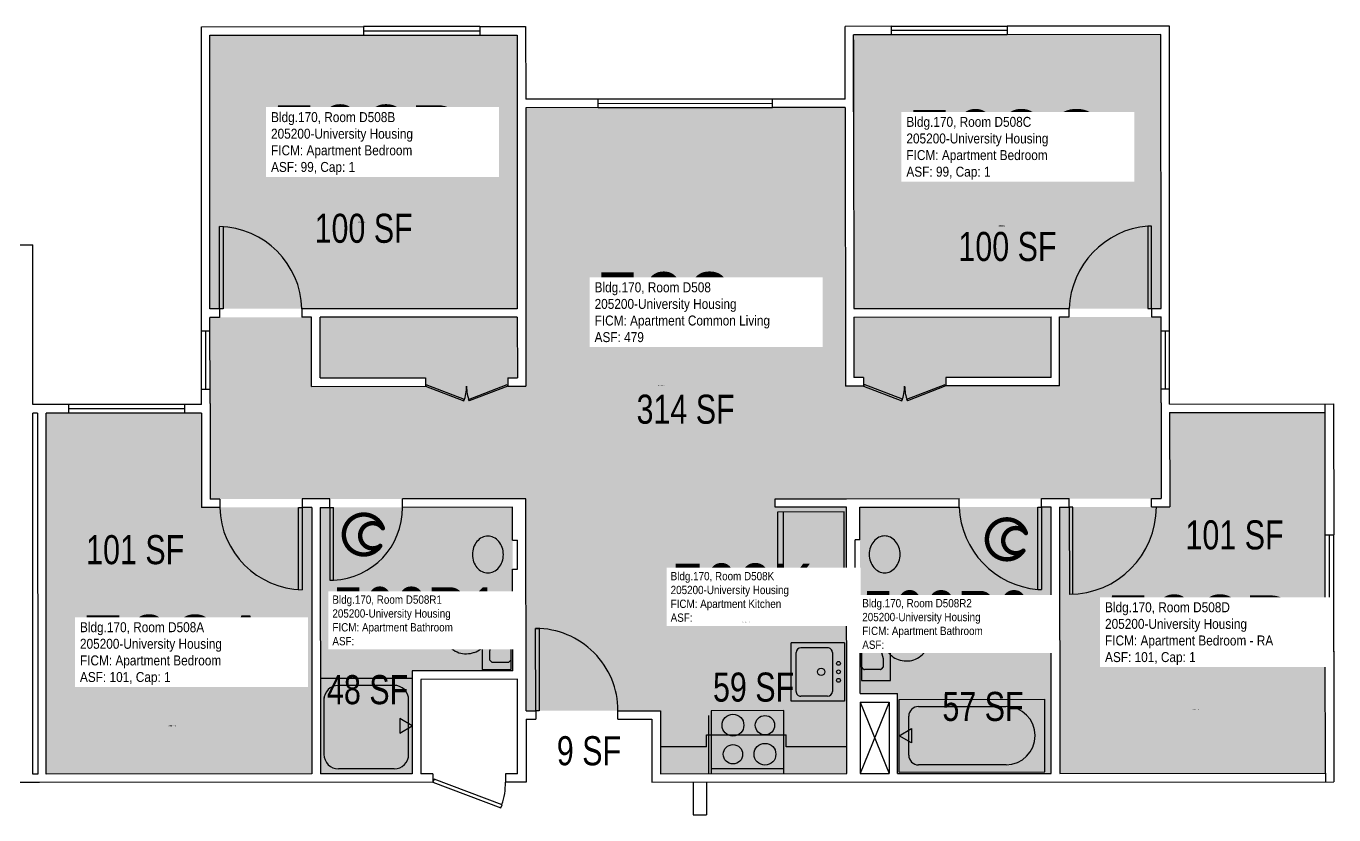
# Model space of a CAD drawing. Header units: inches. Extents: x -54 to 1917, y -52 to 2058.
# Drawn here: x 1376 to 1917, y 1733 to 2058 of the extents above; entities that cross this region are included whole.
import ezdxf
from ezdxf.enums import TextEntityAlignment as Align

# ---------------------------------------------------------------- set-up
doc = ezdxf.new("R2010")
doc.units = ezdxf.units.IN
doc.header["$LTSCALE"] = 10
doc.header["$MEASUREMENT"] = 0
doc.layers.get('0').update_dxf_attribs({"linetype": 'CONTINUOUS'})
for name, color, linetype in [('A-DOOR', 2, 'CONTINUOUS'), ('A-FLOR', 3, 'CONTINUOUS'), ('A-GLAZ', 1, 'CONTINUOUS'), ('A-IDEN-ICON', 4, 'CONTINUOUS'), ('A-IDEN-RNUM', 7, 'CONTINUOUS'), ('A-IDEN-SNUM', 4, 'CONTINUOUS'), ('A-IDEN-VNUM', 4, 'CONTINUOUS'), ('A-WALL', 5, 'CONTINUOUS'), ('AREA-TEXT', 3, 'CONTINUOUS'), ('P-SANR-FIXT', 2, 'CONTINUOUS'), ('Rooms-Category-Color', 7, 'CONTINUOUS'), ('Rooms-College-Color', 7, 'CONTINUOUS'), ('Rooms-Department-Color', 7, 'CONTINUOUS'), ('Rooms-Division-Color', 7, 'CONTINUOUS'), ('Rooms-Information', 7, 'CONTINUOUS')]:
    doc.layers.add(name, color=color, linetype=linetype)
doc.styles.add('CP_AREA', font='arial.ttf', dxfattribs={"height": 15})
doc.styles.add('CP_ROOMSNUMBER', font='arial.ttf', dxfattribs={"height": 1})
doc.styles.add('CP_ROOMVNUMBER', font='arial.ttf', dxfattribs={"width": 0.85, "height": 0.075})

# ---------------------------------------------------------------- blocks, each defined once
blk = doc.blocks.new('CPBATH')
at = {"color": 0, "linetype": 'ByBlock', "const_width": 0.0127}
for points in [[(0.0571, 0.0168, 0.861492), (-0.0551, 0, 1)], [(0.0571, 0.0168, 0.729002), (-0.0084, -0.0042, 1)], [(-0.0551, 0, 0.726902), (0.0487, -0.0337, 1)], [(-0.0084, -0.0042, 0.609468), (0.0487, -0.0337, 1)]]:
    blk.add_lwpolyline(points, format="xyb", dxfattribs=at)
at = {"color": 0, "linetype": 'ByBlock', "const_width": 0.00637}
for points in [[(0.0544, 0.0152, 1), (0.0599, 0.0184, 1)], [(0.0459, -0.0353, 1), (0.0515, -0.0321, 1)]]:
    blk.add_lwpolyline(points, format="xyb", close=True, dxfattribs=at)

msp = doc.modelspace()

# ---------------------------------------------------------------- hatches: boundary and pattern name
at = {"layer": 'Rooms-Category-Color', "true_color": 0x728ef3}
for points in [[(1579.36, 2054.47), (1452.36, 2054.47), (1452.36, 1941.47), (1579.36, 1941.47)], [(1718.36, 2054.54), (1718.36, 1941.54), (1845.36, 1941.55), (1845.36, 2054.55)], [(1452.36, 1937.9), (1452.4, 1862.92), (1582.9, 1862.97), (1582.95, 1775.47), (1638.45, 1775.5), (1638.47, 1859.42), (1685.98, 1859.42), (1685.98, 1862.92), (1845.4, 1863.11), (1845.43, 1938.11), (1803.36, 1938.09), (1803.38, 1909.59), (1756.38, 1909.56), (1756.38, 1913.06), (1799.88, 1913.09), (1799.86, 1938.09), (1718.36, 1938.04), (1718.38, 1913.04), (1722.38, 1913.05), (1722.38, 1909.55), (1714.88, 1909.54), (1714.82, 2024.5), (1582.82, 2024.49), (1582.88, 1909.47), (1575.38, 1909.47), (1575.38, 1912.97), (1579.38, 1912.97), (1579.36, 1937.97), (1497.86, 1937.92), (1497.88, 1912.92), (1541.38, 1912.95), (1541.38, 1909.45), (1494.38, 1909.42), (1494.38, 1937.92)], [(1448.9, 1898.42), (1384.65, 1898.42), (1384.66, 1749.42), (1494.41, 1749.43), (1494.4, 1859.43), (1448.9, 1859.42)], [(1913.05, 1898.62), (1848.8, 1898.62), (1848.8, 1859.62), (1803.3, 1859.61), (1803.3, 1749.61), (1913.05, 1749.62)], [(1497.97, 1859.42), (1577.47, 1859.42), (1577.5, 1791.97), (1535.94, 1791.94), (1535.97, 1749.44), (1497.97, 1749.42)], [(1715.41, 1859.54), (1638.47, 1859.42), (1638.47, 1749.5), (1715.47, 1749.54)], [(1799.91, 1859.59), (1720.91, 1859.55), (1721.01, 1782.55), (1736.45, 1782.55), (1736.47, 1749.55), (1799.97, 1749.55), (1799.91, 1859.59)]]:
    msp.add_hatch(color=171, dxfattribs=at).paths.add_polyline_path(points)
at = {"layer": 'Rooms-College-Color', "true_color": 0xadadad}
for points in [[(1579.36, 2054.47), (1452.36, 2054.47), (1452.36, 1941.47), (1579.36, 1941.47)], [(1718.36, 2054.54), (1718.36, 1941.54), (1845.36, 1941.55), (1845.36, 2054.55)], [(1452.36, 1937.9), (1452.4, 1862.92), (1582.9, 1862.97), (1582.95, 1775.47), (1638.45, 1775.5), (1638.47, 1859.42), (1685.98, 1859.42), (1685.98, 1862.92), (1845.4, 1863.11), (1845.43, 1938.11), (1803.36, 1938.09), (1803.38, 1909.59), (1756.38, 1909.56), (1756.38, 1913.06), (1799.88, 1913.09), (1799.86, 1938.09), (1718.36, 1938.04), (1718.38, 1913.04), (1722.38, 1913.05), (1722.38, 1909.55), (1714.88, 1909.54), (1714.82, 2024.5), (1582.82, 2024.49), (1582.88, 1909.47), (1575.38, 1909.47), (1575.38, 1912.97), (1579.38, 1912.97), (1579.36, 1937.97), (1497.86, 1937.92), (1497.88, 1912.92), (1541.38, 1912.95), (1541.38, 1909.45), (1494.38, 1909.42), (1494.38, 1937.92)], [(1448.9, 1898.42), (1384.65, 1898.42), (1384.66, 1749.42), (1494.41, 1749.43), (1494.4, 1859.43), (1448.9, 1859.42)], [(1913.05, 1898.62), (1848.8, 1898.62), (1848.8, 1859.62), (1803.3, 1859.61), (1803.3, 1749.61), (1913.05, 1749.62)], [(1497.97, 1859.42), (1577.47, 1859.42), (1577.5, 1791.97), (1535.94, 1791.94), (1535.97, 1749.44), (1497.97, 1749.42)], [(1715.41, 1859.54), (1638.47, 1859.42), (1638.47, 1749.5), (1715.47, 1749.54)], [(1799.91, 1859.59), (1720.91, 1859.55), (1721.01, 1782.55), (1736.45, 1782.55), (1736.47, 1749.55), (1799.97, 1749.55), (1799.91, 1859.59)]]:
    msp.add_hatch(color=253, dxfattribs=at).paths.add_polyline_path(points)
at = {"layer": 'Rooms-Department-Color', "true_color": 0x604aed}
for points in [[(1579.36, 2054.47), (1452.36, 2054.47), (1452.36, 1941.47), (1579.36, 1941.47)], [(1718.36, 2054.54), (1718.36, 1941.54), (1845.36, 1941.55), (1845.36, 2054.55)], [(1452.36, 1937.9), (1452.4, 1862.92), (1582.9, 1862.97), (1582.95, 1775.47), (1638.45, 1775.5), (1638.47, 1859.42), (1685.98, 1859.42), (1685.98, 1862.92), (1845.4, 1863.11), (1845.43, 1938.11), (1803.36, 1938.09), (1803.38, 1909.59), (1756.38, 1909.56), (1756.38, 1913.06), (1799.88, 1913.09), (1799.86, 1938.09), (1718.36, 1938.04), (1718.38, 1913.04), (1722.38, 1913.05), (1722.38, 1909.55), (1714.88, 1909.54), (1714.82, 2024.5), (1582.82, 2024.49), (1582.88, 1909.47), (1575.38, 1909.47), (1575.38, 1912.97), (1579.38, 1912.97), (1579.36, 1937.97), (1497.86, 1937.92), (1497.88, 1912.92), (1541.38, 1912.95), (1541.38, 1909.45), (1494.38, 1909.42), (1494.38, 1937.92)], [(1448.9, 1898.42), (1384.65, 1898.42), (1384.66, 1749.42), (1494.41, 1749.43), (1494.4, 1859.43), (1448.9, 1859.42)], [(1913.05, 1898.62), (1848.8, 1898.62), (1848.8, 1859.62), (1803.3, 1859.61), (1803.3, 1749.61), (1913.05, 1749.62)], [(1497.97, 1859.42), (1577.47, 1859.42), (1577.5, 1791.97), (1535.94, 1791.94), (1535.97, 1749.44), (1497.97, 1749.42)], [(1715.41, 1859.54), (1638.47, 1859.42), (1638.47, 1749.5), (1715.47, 1749.54)], [(1799.91, 1859.59), (1720.91, 1859.55), (1721.01, 1782.55), (1736.45, 1782.55), (1736.47, 1749.55), (1799.97, 1749.55), (1799.91, 1859.59)]]:
    msp.add_hatch(color=173, dxfattribs=at).paths.add_polyline_path(points)
at = {"layer": 'Rooms-Division-Color', "true_color": 0x604aed}
for points in [[(1579.36, 2054.47), (1452.36, 2054.47), (1452.36, 1941.47), (1579.36, 1941.47)], [(1718.36, 2054.54), (1718.36, 1941.54), (1845.36, 1941.55), (1845.36, 2054.55)], [(1452.36, 1937.9), (1452.4, 1862.92), (1582.9, 1862.97), (1582.95, 1775.47), (1638.45, 1775.5), (1638.47, 1859.42), (1685.98, 1859.42), (1685.98, 1862.92), (1845.4, 1863.11), (1845.43, 1938.11), (1803.36, 1938.09), (1803.38, 1909.59), (1756.38, 1909.56), (1756.38, 1913.06), (1799.88, 1913.09), (1799.86, 1938.09), (1718.36, 1938.04), (1718.38, 1913.04), (1722.38, 1913.05), (1722.38, 1909.55), (1714.88, 1909.54), (1714.82, 2024.5), (1582.82, 2024.49), (1582.88, 1909.47), (1575.38, 1909.47), (1575.38, 1912.97), (1579.38, 1912.97), (1579.36, 1937.97), (1497.86, 1937.92), (1497.88, 1912.92), (1541.38, 1912.95), (1541.38, 1909.45), (1494.38, 1909.42), (1494.38, 1937.92)], [(1448.9, 1898.42), (1384.65, 1898.42), (1384.66, 1749.42), (1494.41, 1749.43), (1494.4, 1859.43), (1448.9, 1859.42)], [(1913.05, 1898.62), (1848.8, 1898.62), (1848.8, 1859.62), (1803.3, 1859.61), (1803.3, 1749.61), (1913.05, 1749.62)], [(1497.97, 1859.42), (1577.47, 1859.42), (1577.5, 1791.97), (1535.94, 1791.94), (1535.97, 1749.44), (1497.97, 1749.42)], [(1715.41, 1859.54), (1638.47, 1859.42), (1638.47, 1749.5), (1715.47, 1749.54)], [(1799.91, 1859.59), (1720.91, 1859.55), (1721.01, 1782.55), (1736.45, 1782.55), (1736.47, 1749.55), (1799.97, 1749.55), (1799.91, 1859.59)]]:
    msp.add_hatch(color=173, dxfattribs=at).paths.add_polyline_path(points)

# ---------------------------------------------------------------- linework, layer by layer
at = {"layer": 'A-DOOR'}
for p, q in [((1456.36, 1941.4), (1456.34, 1975.4)), ((1457.84, 1975.4), (1457.86, 1941.4)), ((1839.84, 1975.61), (1839.86, 1941.61)), ((1841.34, 1975.61), (1839.84, 1975.61)), ((1841.36, 1941.61), (1841.34, 1975.61)), ((1457.86, 1941.4), (1456.36, 1941.4)), ((1839.86, 1941.61), (1841.36, 1941.61)), ((1541.63, 1910.11), (1541.38, 1909.45)), ((1541.38, 1909.45), (1557.26, 1903.37)), ((1557.51, 1904.03), (1541.63, 1910.11)), ((1559.25, 1904.03), (1575.12, 1910.13)), ((1575.38, 1909.47), (1559.51, 1903.37)), ((1575.12, 1910.13), (1575.38, 1909.47)), ((1722.63, 1910.21), (1722.38, 1909.55)), ((1722.38, 1909.55), (1738.26, 1903.47)), ((1738.51, 1904.13), (1722.63, 1910.21)), ((1740.25, 1904.13), (1756.12, 1910.23)), ((1756.38, 1909.56), (1740.51, 1903.47)), ((1756.12, 1910.23), (1756.38, 1909.56)), ((1557.26, 1903.37), (1557.51, 1904.03)), ((1559.51, 1903.37), (1559.25, 1904.03)), ((1738.26, 1903.47), (1738.51, 1904.13)), ((1740.51, 1903.47), (1740.25, 1904.13)), ((1488.91, 1859.42), (1490.41, 1859.42)), ((1488.92, 1825.42), (1488.91, 1859.42)), ((1490.41, 1859.42), (1490.42, 1825.42)), ((1501.91, 1859.43), (1503.41, 1859.43)), ((1501.91, 1859.43), (1501.92, 1829.43)), ((1503.42, 1829.43), (1503.41, 1859.43)), ((1794.41, 1859.59), (1795.91, 1859.59)), ((1794.42, 1825.59), (1794.41, 1859.59)), ((1795.91, 1859.59), (1795.92, 1825.59)), ((1807.41, 1859.59), (1807.43, 1823.59)), ((1808.91, 1859.59), (1807.41, 1859.59)), ((1808.93, 1823.59), (1808.91, 1859.59)), ((1501.92, 1829.43), (1503.42, 1829.43)), ((1794.42, 1825.59), (1795.92, 1825.59)), ((1586.93, 1809.47), (1588.43, 1809.47)), ((1586.95, 1775.47), (1586.93, 1809.47)), ((1588.43, 1809.47), (1588.45, 1775.47)), ((1588.45, 1775.47), (1586.95, 1775.47)), ((1544.97, 1747.27), (1544.47, 1745.95)), ((1544.47, 1745.95), (1572.54, 1735.38)), ((1573.04, 1736.7), (1544.97, 1747.27)), ((1572.54, 1735.38), (1573.04, 1736.7))]:
    msp.add_line(p, q, dxfattribs=at)
for centre, radius, start, end in [((1455.4, 1940.44), 34.97, 1.6071, 88.4556), ((1843, 1940.08), 35.67, 95.0802, 177.5669), ((1541.38, 1909.45), 17, 339.0539, 0.0314), ((1575.38, 1909.47), 17, 180.0314, 201.0088), ((1722.38, 1909.55), 17, 339.0539, 0.0314), ((1756.38, 1909.56), 17, 180.0314, 201.0088), ((1491.37, 1860.38), 34.97, 181.6071, 268.4556), ((1502.13, 1859.17), 29.77, 272.4793, 0.521), ((1797.51, 1861.09), 35.64, 182.4453, 265.0331), ((1807.41, 1859.59), 36, 270.0314, 0.0314), ((1586.95, 1775.47), 34, 0.0314, 90.0314), ((1547.27, 1745.58), 27.2, 340.9792, 0.8073)]:
    msp.add_arc(centre, radius, start, end, dxfattribs=at)
at = {"layer": 'A-FLOR'}
for p, q in [((1720.95, 1779.05), (1732.97, 1749.55)), ((1732.95, 1779.05), (1720.97, 1749.55))]:
    msp.add_line(p, q, dxfattribs=at)
at = {"layer": 'A-GLAZ'}
for p, q in [((1563.8, 2057.96), (1515.8, 2057.93)), ((1515.8, 2056.18), (1563.8, 2056.21)), ((1515.8, 2054.43), (1563.8, 2054.46)), ((1733.8, 2058.05), (1781.8, 2058.08)), ((1781.8, 2056.33), (1733.8, 2056.3)), ((1781.8, 2054.58), (1733.8, 2054.55)), ((1684.81, 2028.03), (1612.81, 2027.99)), ((1612.81, 2026.24), (1684.81, 2026.28)), ((1612.82, 2024.49), (1684.82, 2024.53)), ((1448.88, 1908.15), (1448.87, 1932.15)), ((1450.63, 1908.15), (1450.62, 1932.15)), ((1452.38, 1908.15), (1452.37, 1932.15)), ((1845.38, 1908.36), (1845.37, 1932.36)), ((1847.13, 1908.36), (1847.12, 1932.36)), ((1848.88, 1908.37), (1848.87, 1932.37)), ((1441.88, 1901.89), (1393.88, 1901.87)), ((1441.88, 1900.14), (1393.88, 1900.12)), ((1441.88, 1898.39), (1393.88, 1898.37)), ((1913.19, 1800.15), (1913.16, 1848.15)), ((1914.94, 1800.15), (1914.91, 1848.15)), ((1916.69, 1800.15), (1916.66, 1848.15))]:
    msp.add_line(p, q, dxfattribs=at)
at = {"layer": 'A-WALL'}
for p, q in [((1448.8, 2057.9), (1515.8, 2057.93)), ((1448.87, 1932.15), (1448.8, 2057.9)), ((1452.3, 2054.4), (1515.8, 2054.43)), ((1452.36, 1941.4), (1452.3, 2054.4)), ((1515.8, 2057.93), (1515.8, 2054.43)), ((1563.8, 2057.96), (1582.8, 2057.97)), ((1563.8, 2057.96), (1563.8, 2054.46)), ((1563.8, 2054.46), (1579.3, 2054.47)), ((1579.3, 2054.47), (1579.32, 2022.72)), ((1582.8, 2057.97), (1582.81, 2027.97)), ((1733.8, 2058.05), (1714.8, 2058.04)), ((1714.81, 2028.04), (1714.8, 2058.04)), ((1733.8, 2054.55), (1718.3, 2054.54)), ((1718.32, 2022.79), (1718.3, 2054.54)), ((1733.8, 2058.05), (1733.8, 2054.55)), ((1848.8, 2058.12), (1781.8, 2058.08)), ((1781.8, 2058.08), (1781.8, 2054.58)), ((1845.3, 2054.61), (1781.8, 2054.58)), ((1845.36, 1941.61), (1845.3, 2054.61)), ((1848.87, 1932.37), (1848.8, 2058.12)), ((1718.3, 2052.54), (1718.32, 2022.79)), ((1612.81, 2027.99), (1582.81, 2027.97)), ((1612.82, 2024.49), (1612.81, 2027.99)), ((1714.81, 2028.04), (1684.81, 2028.03)), ((1684.82, 2024.53), (1684.81, 2028.03)), ((1579.32, 2022.72), (1579.36, 1941.47)), ((1612.82, 2024.49), (1582.82, 2024.47)), ((1582.82, 2024.47), (1582.88, 1909.47)), ((1714.82, 2024.54), (1684.82, 2024.53)), ((1714.82, 2024.54), (1714.88, 1909.54)), ((1718.32, 2022.79), (1718.36, 1941.54)), ((1334.12, 1967.84), (1379.12, 1967.86)), ((1379.15, 1901.86), (1379.12, 1967.86)), ((1456.36, 1941.4), (1452.36, 1941.4)), ((1456.36, 1941.4), (1456.36, 1937.9)), ((1579.36, 1941.47), (1490.36, 1941.42)), ((1490.36, 1941.42), (1490.36, 1937.92)), ((1718.36, 1941.54), (1807.36, 1941.59)), ((1807.36, 1938.09), (1807.36, 1941.59)), ((1841.36, 1941.61), (1845.36, 1941.61)), ((1841.36, 1941.61), (1841.36, 1938.11)), ((1452.37, 1932.15), (1452.36, 1937.9)), ((1456.36, 1937.9), (1452.36, 1937.9)), ((1494.36, 1937.92), (1490.36, 1937.92)), ((1494.38, 1909.42), (1494.36, 1937.92)), ((1579.36, 1937.97), (1497.86, 1937.92)), ((1497.88, 1912.92), (1497.86, 1937.92)), ((1579.36, 1937.97), (1579.38, 1912.97)), ((1718.36, 1938.04), (1799.86, 1938.09)), ((1718.36, 1938.04), (1718.38, 1913.04)), ((1799.88, 1913.09), (1799.86, 1938.09)), ((1803.36, 1938.09), (1807.36, 1938.09)), ((1803.38, 1909.59), (1803.36, 1938.09)), ((1841.36, 1938.11), (1845.36, 1938.11)), ((1845.37, 1932.36), (1845.36, 1938.11)), ((1452.37, 1932.15), (1448.87, 1932.15)), ((1845.37, 1932.36), (1848.87, 1932.37)), ((1497.88, 1912.92), (1541.38, 1912.95)), ((1541.38, 1912.95), (1541.38, 1909.45)), ((1575.38, 1912.97), (1575.38, 1909.47)), ((1575.38, 1912.97), (1579.38, 1912.97)), ((1722.38, 1913.05), (1718.38, 1913.04)), ((1722.38, 1913.05), (1722.38, 1909.55)), ((1799.88, 1913.09), (1756.38, 1913.06)), ((1756.38, 1913.06), (1756.38, 1909.56)), ((1452.38, 1908.15), (1448.88, 1908.15)), ((1448.88, 1901.9), (1448.88, 1908.15)), ((1452.38, 1902.4), (1452.38, 1908.15)), ((1494.38, 1909.42), (1541.38, 1909.45)), ((1575.38, 1909.47), (1582.88, 1909.47)), ((1722.38, 1909.55), (1714.88, 1909.54)), ((1803.38, 1909.59), (1756.38, 1909.56)), ((1845.38, 1908.36), (1848.88, 1908.37)), ((1845.38, 1902.61), (1845.38, 1908.36)), ((1848.88, 1902.12), (1848.88, 1908.37)), ((1381.88, 1901.86), (1379.13, 1901.86)), ((1393.88, 1901.87), (1381.88, 1901.86)), ((1393.88, 1901.87), (1393.88, 1898.37)), ((1448.88, 1901.9), (1441.88, 1901.89)), ((1441.88, 1901.89), (1441.88, 1898.39)), ((1452.38, 1902.4), (1452.4, 1862.9)), ((1845.38, 1902.61), (1845.4, 1863.11)), ((1848.88, 1902.12), (1916.63, 1902.15)), ((1913.13, 1898.65), (1913.13, 1902.15)), ((1916.63, 1902.15), (1916.66, 1848.15)), ((1381.13, 1898.36), (1379.13, 1898.36)), ((1379.22, 1749.36), (1379.15, 1898.36)), ((1381.13, 1898.36), (1381.22, 1749.36)), ((1393.88, 1898.37), (1384.63, 1898.36)), ((1384.72, 1749.36), (1384.63, 1898.36)), ((1448.88, 1898.4), (1441.88, 1898.39)), ((1448.88, 1898.4), (1448.91, 1859.4)), ((1848.88, 1898.62), (1913.13, 1898.65)), ((1848.88, 1898.62), (1848.91, 1859.62)), ((1913.16, 1848.15), (1913.13, 1898.65)), ((1456.41, 1859.4), (1448.91, 1859.4)), ((1456.4, 1862.9), (1452.4, 1862.9)), ((1456.4, 1862.9), (1456.41, 1859.4)), ((1501.9, 1862.93), (1490.4, 1862.92)), ((1490.4, 1862.92), (1490.41, 1859.42)), ((1494.41, 1859.42), (1490.41, 1859.42)), ((1494.41, 1859.42), (1494.47, 1749.42)), ((1497.91, 1859.42), (1501.91, 1859.43)), ((1497.91, 1859.42), (1497.97, 1749.42)), ((1501.91, 1859.43), (1501.9, 1862.93)), ((1501.91, 1859.43), (1501.9, 1862.93)), ((1582.9, 1862.97), (1531.9, 1862.94)), ((1531.91, 1859.44), (1531.9, 1862.94)), ((1577.41, 1859.47), (1531.91, 1859.44)), ((1577.41, 1845.97), (1577.41, 1859.47)), ((1582.95, 1775.47), (1582.9, 1862.97)), ((1685.92, 1863.03), (1715.4, 1863.04)), ((1685.92, 1859.53), (1685.92, 1863.03)), ((1715.41, 1859.54), (1685.92, 1859.53)), ((1715.4, 1863.04), (1761.9, 1863.07)), ((1715.47, 1749.54), (1715.41, 1859.54)), ((1720.91, 1859.55), (1761.91, 1859.57)), ((1720.91, 1846.05), (1720.91, 1859.55)), ((1738.53, 1859.56), (1757.91, 1859.57)), ((1761.91, 1859.57), (1761.9, 1863.07)), ((1795.91, 1859.59), (1795.9, 1863.09)), ((1795.9, 1863.09), (1807.4, 1863.09)), ((1799.91, 1859.59), (1795.91, 1859.59)), ((1799.97, 1749.59), (1799.91, 1859.59)), ((1803.41, 1859.59), (1807.41, 1859.59)), ((1803.41, 1859.59), (1803.47, 1749.59)), ((1807.41, 1859.59), (1807.4, 1863.09)), ((1807.41, 1859.59), (1807.4, 1863.09)), ((1841.41, 1859.61), (1841.4, 1863.11)), ((1841.4, 1863.11), (1845.4, 1863.11)), ((1841.41, 1859.61), (1848.91, 1859.62)), ((1913.16, 1848.15), (1916.66, 1848.15)), ((1577.41, 1845.97), (1579.41, 1845.97)), ((1579.42, 1833.97), (1579.41, 1845.97)), ((1720.91, 1846.05), (1718.9, 1846.04)), ((1718.91, 1834.04), (1718.9, 1846.04)), ((1577.42, 1833.97), (1579.42, 1833.97)), ((1577.44, 1791.97), (1577.42, 1833.97)), ((1720.92, 1834.05), (1718.91, 1834.04)), ((1720.95, 1782.55), (1720.92, 1834.05)), ((1913.19, 1800.15), (1916.69, 1800.15)), ((1913.22, 1749.65), (1913.19, 1800.15)), ((1916.69, 1800.15), (1916.72, 1746.15)), ((1577.44, 1791.97), (1535.94, 1791.94)), ((1535.94, 1791.94), (1535.97, 1749.44)), ((1579.45, 1788.47), (1539.45, 1788.45)), ((1539.45, 1788.45), (1539.47, 1749.45)), ((1579.47, 1749.47), (1579.45, 1788.47)), ((1720.95, 1782.55), (1736.45, 1782.55)), ((1720.95, 1779.05), (1732.95, 1779.05)), ((1720.95, 1779.05), (1720.97, 1749.55)), ((1732.95, 1779.05), (1732.97, 1749.55)), ((1736.47, 1749.55), (1736.45, 1782.55)), ((1582.95, 1775.47), (1586.95, 1775.47)), ((1586.95, 1775.47), (1586.95, 1771.97)), ((1620.95, 1775.49), (1638.45, 1775.5)), ((1620.95, 1771.99), (1620.95, 1775.49)), ((1638.45, 1775.5), (1638.47, 1749.5)), ((1582.95, 1771.97), (1586.95, 1771.97)), ((1582.95, 1771.97), (1582.97, 1745.97)), ((1620.95, 1771.99), (1634.95, 1772)), ((1634.95, 1772), (1634.97, 1746)), ((1379.22, 1745.86), (1369.72, 1745.85)), ((1381.22, 1749.36), (1379.22, 1749.36)), ((1381.97, 1745.86), (1379.22, 1745.86)), ((1544.47, 1745.95), (1381.97, 1745.86)), ((1494.47, 1749.42), (1384.72, 1749.36)), ((1535.97, 1749.44), (1497.97, 1749.42)), ((1544.47, 1749.45), (1539.47, 1749.45)), ((1544.47, 1749.45), (1544.47, 1745.95)), ((1579.47, 1749.47), (1574.47, 1749.47)), ((1574.47, 1749.47), (1574.47, 1745.97)), ((1582.97, 1745.97), (1574.47, 1745.97)), ((1634.97, 1746), (1916.72, 1746.15)), ((1638.47, 1749.5), (1715.47, 1749.54)), ((1652.06, 1746.01), (1652.06, 1732.52)), ((1657.56, 1746.01), (1657.56, 1732.52)), ((1720.97, 1749.55), (1732.97, 1749.55)), ((1736.47, 1749.55), (1799.97, 1749.59)), ((1803.47, 1749.59), (1913.22, 1749.65)), ((1913.22, 1749.65), (1913.22, 1746.15)), ((1652.06, 1732.52), (1657.56, 1732.52))]:
    msp.add_line(p, q, dxfattribs=at)
at = {"layer": 'P-SANR-FIXT'}
for p, q in [((1714.41, 1857.54), (1686.91, 1857.53)), ((1686.91, 1857.53), (1686.92, 1826.53)), ((1689.16, 1857.53), (1689.17, 1826.53)), ((1714.42, 1826.54), (1714.41, 1857.54)), ((1686.92, 1826.53), (1714.42, 1826.54)), ((1576.8, 1822.59), (1564.8, 1822.58)), ((1564.8, 1822.58), (1564.82, 1792.58)), ((1576.82, 1792.59), (1576.8, 1822.59)), ((1568.8, 1816.55), (1567.93, 1815.67)), ((1575.63, 1816.55), (1568.8, 1816.55)), ((1576.68, 1815.68), (1575.93, 1816.43)), ((1733.55, 1817.97), (1721.55, 1817.96)), ((1721.55, 1817.96), (1721.57, 1787.96)), ((1733.57, 1787.97), (1733.55, 1817.97)), ((1567.81, 1815.37), (1567.81, 1812.11)), ((1567.82, 1811.99), (1568.79, 1808.61)), ((1576.82, 1796.55), (1576.81, 1815.38)), ((1721.57, 1793.55), (1721.56, 1812.37)), ((1721.68, 1812.67), (1722.56, 1813.55)), ((1722.56, 1813.55), (1729.56, 1813.55)), ((1729.56, 1813.55), (1730.43, 1812.67)), ((1730.56, 1812.38), (1730.56, 1809.05)), ((1568.81, 1808.49), (1568.81, 1803.61)), ((1729.56, 1805.49), (1729.56, 1800.61)), ((1730.56, 1809.05), (1729.58, 1805.61)), ((1567.81, 1799.99), (1567.82, 1796.55)), ((1568.8, 1803.49), (1567.83, 1800.1)), ((1714.53, 1803.5), (1692.53, 1803.49)), ((1692.55, 1779.49), (1692.53, 1803.49)), ((1694.54, 1783.49), (1694.53, 1799.49)), ((1707.53, 1801.49), (1696.53, 1801.49)), ((1709.53, 1799.49), (1709.54, 1783.49)), ((1714.53, 1803.5), (1714.55, 1779.5)), ((1729.58, 1800.49), (1730.57, 1797.05)), ((1567.82, 1796.55), (1568.69, 1795.67)), ((1568.99, 1795.55), (1575.64, 1795.55)), ((1575.94, 1795.68), (1576.82, 1796.55)), ((1730.57, 1797.05), (1730.57, 1793.55)), ((1497.94, 1788.92), (1535.94, 1788.94)), ((1564.82, 1792.58), (1576.82, 1792.59)), ((1722.45, 1792.67), (1721.57, 1793.55)), ((1729.39, 1792.55), (1722.74, 1792.55)), ((1730.57, 1793.55), (1729.69, 1792.67)), ((1528.45, 1785.97), (1505.45, 1785.96)), ((1721.57, 1787.96), (1733.57, 1787.97)), ((1499.45, 1780.96), (1499.46, 1757.46)), ((1534.46, 1757.47), (1534.45, 1779.97)), ((1714.55, 1779.5), (1692.55, 1779.49)), ((1707.54, 1781.49), (1696.54, 1781.49)), ((1737.07, 1780.18), (1797.32, 1780.21)), ((1737.09, 1750.18), (1737.07, 1780.18)), ((1797.34, 1750.21), (1797.32, 1780.21)), ((1535.96, 1769.23), (1530.76, 1772.22)), ((1530.76, 1772.22), (1530.76, 1766.22)), ((1658.47, 1749.51), (1658.45, 1773.51)), ((1689.45, 1775.53), (1659.45, 1775.51)), ((1659.45, 1775.51), (1659.47, 1749.51)), ((1689.47, 1749.53), (1689.45, 1775.53)), ((1741.1, 1757.15), (1741.1, 1773.21)), ((1745.11, 1777.23), (1781.26, 1777.25)), ((1530.76, 1766.22), (1535.96, 1769.23)), ((1737.08, 1765.18), (1742.28, 1768.18)), ((1742.28, 1768.18), (1742.28, 1762.18)), ((1657.46, 1765.51), (1690.39, 1765.53)), ((1657.46, 1760.58), (1657.46, 1765.51)), ((1690.39, 1760.6), (1690.39, 1765.53)), ((1742.28, 1762.18), (1737.08, 1765.18)), ((1657.46, 1760.58), (1638.46, 1760.57)), ((1715.46, 1760.61), (1690.39, 1760.6)), ((1528.47, 1751.47), (1505.47, 1751.46)), ((1659.47, 1751.59), (1689.47, 1751.61)), ((1781.27, 1753.15), (1745.12, 1753.13)), ((1737.09, 1750.18), (1797.34, 1750.21))]:
    msp.add_line(p, q, dxfattribs=at)
for centre, radius in [((1712.04, 1795.04), 0.791), ((1704.92, 1791.54), 1.5), ((1712.04, 1791.54), 0.791), ((1712.04, 1788.04), 0.791), ((1668.46, 1769.52), 4.5), ((1681.68, 1769.52), 4), ((1668.46, 1757.52), 4), ((1681.68, 1757.53), 4.5)]:
    msp.add_circle(centre, radius, dxfattribs=at)
for centre, radius, start, end in [((1569.79, 1839.96), 9, 160.802, 180.0314), ((1568.52, 1840.41), 7.65, 139.9305, 160.802), ((1567.71, 1841.09), 6.59, 116.223, 139.9305), ((1567.19, 1842.14), 5.42, 90.0314, 116.223), ((1567.19, 1842.14), 5.42, 63.8398, 90.0314), ((1566.67, 1841.09), 6.59, 40.1323, 63.8398), ((1565.86, 1840.4), 7.65, 19.2607, 40.1323), ((1564.59, 1839.96), 9, 0.0314, 19.2607), ((1733.73, 1840.05), 9, 160.802, 180.0314), ((1732.46, 1840.5), 7.65, 139.9305, 160.802), ((1731.65, 1841.18), 6.59, 116.223, 139.9305), ((1731.13, 1842.23), 5.42, 90.0314, 116.223), ((1731.13, 1842.23), 5.42, 63.8398, 90.0314), ((1730.61, 1841.18), 6.59, 40.1323, 63.8398), ((1729.8, 1840.49), 7.65, 19.2607, 40.1323), ((1728.53, 1840.05), 9, 0.0314, 19.2607), ((1569.79, 1839.96), 9, 180.0314, 199.2607), ((1564.59, 1839.96), 9, 340.802, 0.0314), ((1733.73, 1840.05), 9, 180.0314, 199.2607), ((1732.46, 1839.61), 7.65, 199.2607, 220.1323), ((1729.8, 1839.61), 7.65, 319.9305, 340.802), ((1728.53, 1840.05), 9, 340.802, 0.0314), ((1568.52, 1839.52), 7.65, 199.2607, 220.1323), ((1567.71, 1838.84), 6.59, 220.1323, 243.8398), ((1567.19, 1837.78), 5.42, 243.8398, 270.0314), ((1567.19, 1837.78), 5.42, 270.0314, 296.223), ((1566.67, 1838.83), 6.59, 296.223, 319.9305), ((1565.86, 1839.52), 7.65, 319.9305, 340.802), ((1731.65, 1838.92), 6.59, 220.1323, 243.8398), ((1731.13, 1837.87), 5.42, 243.8398, 270.0314), ((1731.13, 1837.87), 5.42, 270.0314, 296.223), ((1730.61, 1838.92), 6.59, 296.223, 319.9305), ((1568.22, 1815.38), 0.418, 135.0314, 180.0314), ((1575.63, 1816.13), 0.418, 45.0314, 90.0314), ((1576.39, 1815.38), 0.418, 0.0314, 45.0314), ((1556.92, 1805.39), 7.26, 129.5038, 153.3302), ((1557.76, 1804.36), 8.59, 108.8668, 129.5038), ((1558.31, 1802.75), 10.29, 90.0314, 108.8668), ((1558.31, 1802.75), 10.29, 71.196, 90.0314), ((1558.86, 1804.36), 8.59, 50.5589, 71.196), ((1559.71, 1805.39), 7.26, 26.7326, 50.5589), ((1721.98, 1812.37), 0.418, 135.0314, 180.0314), ((1730.14, 1812.38), 0.418, 0.0314, 45.0314), ((1740.06, 1799.76), 10.29, 90.0314, 108.8668), ((1740.06, 1799.76), 10.29, 71.196, 90.0314), ((1555.61, 1806.04), 5.8, 153.3302, 180.0314), ((1555.61, 1806.04), 5.8, 180.0314, 206.7326), ((1561.01, 1806.04), 5.8, 0.0314, 26.7326), ((1561.01, 1806.04), 5.8, 333.3302, 0.0314), ((1568.39, 1808.49), 0.418, 0.0314, 15.9768), ((1729.98, 1805.49), 0.418, 164.086, 180.0314), ((1737.37, 1803.05), 5.8, 153.3302, 180.0314), ((1738.67, 1802.4), 7.26, 129.5038, 153.3302), ((1739.51, 1801.37), 8.59, 108.8668, 129.5038), ((1740.61, 1801.38), 8.59, 50.5589, 71.196), ((1741.46, 1802.4), 7.26, 26.7326, 50.5589), ((1742.76, 1803.06), 5.8, 0.0314, 26.7326), ((1556.92, 1806.7), 7.26, 206.7326, 230.5589), ((1558.29, 1808.37), 9.43, 230.5589, 251.196), ((1557.79, 1806.9), 7.87, 251.196, 273.8068), ((1558.31, 1809.34), 10.29, 270.0314, 288.8668), ((1558.86, 1807.72), 8.59, 288.8668, 309.5038), ((1559.7, 1806.7), 7.26, 309.5038, 333.3302), ((1568.23, 1799.99), 0.418, 164.086, 180.0314), ((1568.39, 1803.61), 0.418, 344.086, 0.0314), ((1696.53, 1799.49), 2, 90.0314, 180.0314), ((1707.53, 1799.49), 2, 0.0314, 90.0314), ((1729.98, 1800.61), 0.418, 180.0314, 195.9768), ((1737.37, 1803.05), 5.8, 180.0314, 206.7326), ((1738.67, 1803.71), 7.26, 206.7326, 230.5589), ((1741.46, 1803.71), 7.26, 309.5038, 333.3302), ((1742.76, 1803.06), 5.8, 333.3302, 0.0314), ((1568.99, 1795.97), 0.418, 225.0314, 270.0314), ((1575.64, 1795.97), 0.418, 270.0314, 315.0314), ((1739.51, 1804.74), 8.59, 230.5589, 251.196), ((1740.06, 1806.35), 10.29, 251.196, 270.0314), ((1740.58, 1803.91), 7.87, 266.2559, 288.8668), ((1740.08, 1805.39), 9.43, 288.8668, 309.5038), ((1722.74, 1792.96), 0.418, 225.0314, 270.0314), ((1729.39, 1792.97), 0.418, 270.0314, 315.0314), ((1505.45, 1779.96), 6, 90.0314, 180.0314), ((1528.45, 1779.97), 6, 0.0314, 90.0314), ((1696.54, 1783.49), 2, 180.0314, 270.0314), ((1707.54, 1783.49), 2, 270.0314, 0.0314), ((1745.11, 1773.22), 4.02, 90.0314, 180.0314), ((1781.27, 1765.2), 12.05, 270.0314, 90.0314), ((1505.46, 1757.46), 6, 180.0314, 270.0314), ((1528.46, 1757.47), 6, 270.0314, 0.0314), ((1745.12, 1757.15), 4.02, 180.0314, 270.0314)]:
    msp.add_arc(centre, radius, start, end, dxfattribs=at)

# ---------------------------------------------------------------- block references
at = {"layer": 'A-IDEN-ICON', "xscale": 144.0000000054818, "yscale": 144.0000000054818, "zscale": 144.0000000054818, "rotation": 1.252884216708593}
for p in [(1515.61, 1848.24), (1781.3, 1846.25)]:
    msp.add_blockref('CPBATH', p, dxfattribs=at)

# ---------------------------------------------------------------- texts
at = {"layer": 'A-IDEN-RNUM', "style": 'CP_ROOMSNUMBER'}
for s, p in [('0508-B0', (1513.68, 1977.05)), ('0508-C0', (1778.23, 1975.51)), ('0508-00', (1637.4, 1909.54)), ('0508-R1', (1533.12, 1813.89)), ('0508-K0', (1672.4, 1811.94)), ('0508-R2', (1749.29, 1813.35)), ('0508-D0', (1858.06, 1775.87)), ('0508-A0', (1435.27, 1769.08))]:
    msp.add_text(s, height=0.36, dxfattribs=at).set_placement(p)
at = {"layer": 'A-IDEN-SNUM', "style": 'CP_ROOMSNUMBER'}
for s, p in [('1700D508B0', (1513.68, 1977.05)), ('1700D508C0', (1778.23, 1975.51)), ('1700D50800', (1637.4, 1909.54)), ('1700D508R1', (1533.12, 1813.89)), ('1700D508K0', (1672.4, 1811.94)), ('1700D508R2', (1749.29, 1813.35)), ('1700D508D0', (1858.06, 1775.87)), ('1700D508A0', (1435.27, 1769.08))]:
    msp.add_text(s, height=0.36, dxfattribs=at).set_placement(p)
at = {"layer": 'A-IDEN-VNUM', "style": 'CP_ROOMVNUMBER'}
for s, height, width, p in [('508B', 28.8, 0.85, (1477.6, 1996.7)), ('508C', 28.8, 0.85, (1740.11, 1994.74)), ('508', 28.8, 0.85, (1611.28, 1927.62)), ('508K', 24, 0.75, (1642.71, 1812.16)), ('508R1', 24, 0.7, (1502.95, 1802.46, 0)), ('508R2', 24, 0.7, (1721.88, 1800.98)), ('508D', 28.8, 0.85, (1822.18, 1794.34)), ('508A', 28.8, 0.85, (1398.65, 1786.11))]:
    msp.add_text(s, height=height, dxfattribs=dict(at, width=width)).set_placement(p)
at = {"layer": 'AREA-TEXT', "style": 'CP_AREA', "width": 0.75}
for s, p in [('100 SF', (1515.86, 1974.68)), ('100 SF', (1781.86, 1967.17)), ('314 SF', (1648.89, 1899.98)), ('101 SF', (1875.69, 1848.09)), ('101 SF', (1421.47, 1841.99)), ('48 SF', (1517.5, 1784.19)), ('59 SF', (1676.97, 1785.25)), ('57 SF', (1771.75, 1777.27)), ('9 SF', (1608.95, 1758.98))]:
    msp.add_text(s, height=12, dxfattribs=at).set_placement(p, align=Align.MIDDLE_CENTER)

# ---------------------------------------------------------------- next in the draw order: texts
at = {"layer": 'Rooms-Information', "attachment_point": 7, "style": 'CP_ROOMVNUMBER', "bg_fill": 3, "box_fill_scale": 1.5, "bg_fill_color": 256, "bg_fill_true_color": 13158600, "bg_fill_transparency": 0}
for s, insert, char_height, width in [('Bldg.170, Room D508B^M^J205200-University Housing^M^JFICM: Apartment Bedroom^M^JASF: 99, Cap: 1', (1477.6, 1996.7), 4.1143, 92.16), ('Bldg.170, Room D508C^M^J205200-University Housing^M^JFICM: Apartment Bedroom^M^JASF: 99, Cap: 1', (1740.11, 1994.74), 4.1143, 92.16), ('Bldg.170, Room D508^M^J205200-University Housing^M^JFICM: Apartment Common Living^M^JASF: 479', (1611.28, 1927.62), 4.1143, 92.16), ('Bldg.170, Room D508K^M^J205200-University Housing^M^JFICM: Apartment Kitchen^M^JASF: ', (1642.71, 1812.16), 3.4286, 76.8), ('Bldg.170, Room D508R1^M^J205200-University Housing^M^JFICM: Apartment Bathroom^M^JASF: ', (1502.95, 1802.46, 0), 3.4286, 76.8), ('Bldg.170, Room D508D^M^J205200-University Housing^M^JFICM: Apartment Bedroom - RA^M^JASF: 101, Cap: 1', (1822.18, 1794.34), 4.11429, 92.16), ('Bldg.170, Room D508A^M^J205200-University Housing^M^JFICM: Apartment Bedroom^M^JASF: 101, Cap: 1', (1398.65, 1786.11), 4.1143, 92.16)]:
    msp.add_mtext(s, dxfattribs=dict(at, insert=insert, char_height=char_height, width=width))

# ---------------------------------------------------------------- next in the draw order: texts
at = {"layer": 'Rooms-Information', "insert": (1721.88, 1800.98), "char_height": 3.4286, "width": 76.8, "attachment_point": 7, "style": 'CP_ROOMVNUMBER', "bg_fill": 3, "box_fill_scale": 1.5, "bg_fill_color": 256, "bg_fill_true_color": 13158600, "bg_fill_transparency": 0}
msp.add_mtext('Bldg.170, Room D508R2^M^J205200-University Housing^M^JFICM: Apartment Bathroom^M^JASF: ', dxfattribs=at)

doc.saveas('drawing.dxf')
